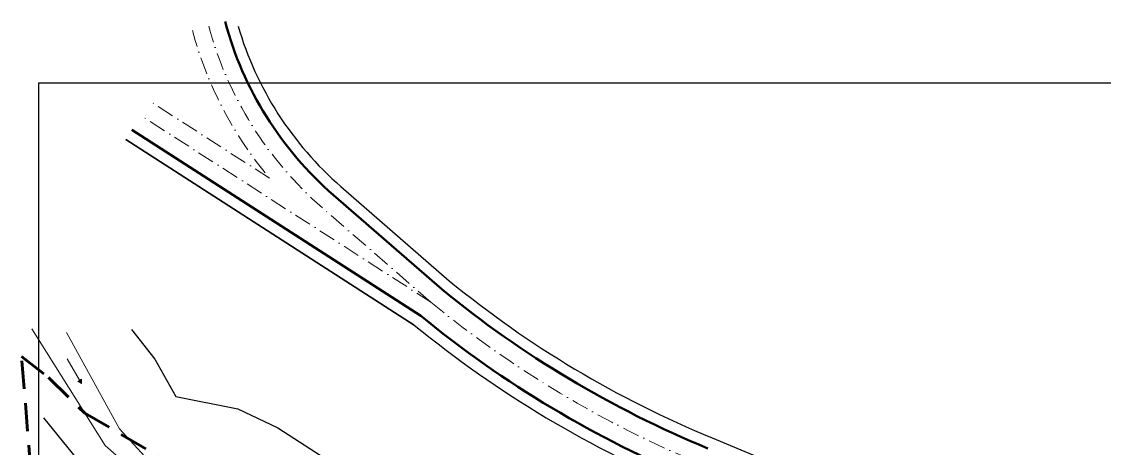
# Model space of a CAD drawing. Header units: metres. Extents: x -84 to 383, y -1857 to -1252.
# Drawn here: x -84.1 to 107.5, y -1327.5 to -1251.9 of the extents above; entities that cross this region are included whole.
import ezdxf

# ---------------------------------------------------------------- set-up
doc = ezdxf.new("R2010")
doc.units = ezdxf.units.M
doc.header["$MEASUREMENT"] = 0
doc.linetypes.add('13', pattern=[5, 3, -1, 0, -1])
doc.linetypes.add('DASHED', pattern=[0.75, 0.5, -0.25])
doc.layers.add('OGR', color=41, linetype='Continuous')
doc.layers.add('steni1', color=6, linetype='Continuous')
for name, color, linetype, lineweight in [('OS', 1, '13', 20), ('REG', 1, 'Continuous', 50), ('REGO', 1, 'Continuous', 25), ('znaci_voda', 3, 'Continuous', 9)]:
    doc.layers.add(name, color=color, linetype=linetype, lineweight=lineweight)
doc.styles.get("Standard").update_dxf_attribs({"font": 'arial.ttf'})

# ---------------------------------------------------------------- blocks, each defined once
blk = doc.blocks.new('180')
at = {"layer": 'znaci_voda'}
for p, q in [((0, 0), (5, 0)), ((5, 0), (4.38, 0.36)), ((4.38, 0.36), (4.38, -0.36)), ((5, 0), (4.38, -0.36)), ((4.43, 0.33), (4.43, -0.33)), ((4.48, 0.3), (4.48, -0.3)), ((4.48, 0.3), (4.48, -0.3)), ((4.53, 0.27), (4.53, -0.27)), ((4.58, 0.24), (4.58, -0.24)), ((4.63, 0.21), (4.63, -0.21)), ((4.68, 0.18), (4.68, -0.18)), ((4.73, 0.16), (4.73, -0.16)), ((4.78, 0.13), (4.78, -0.13)), ((4.83, 0.1), (4.83, -0.1)), ((4.88, 0.07), (4.88, -0.07)), ((4.93, 0.04), (4.93, -0.04)), ((4.98, 0.01), (4.98, -0.01))]:
    blk.add_line(p, q, dxfattribs=at)
at = {"flags": 3}
blk.add_attdef('KLASIF', (0, 0), '', height=1, dxfattribs=at)

msp = doc.modelspace()

# ---------------------------------------------------------------- linework, layer by layer
at = {"layer": 'OGR'}
for p, q in [((-14.65, -1305.67), (-65.7, -1272.79)), ((-27.63, -1281.14), (-8.47, -1297.8)), ((-64.72, -1306.44), (-60.57, -1311.7)), ((-60.57, -1311.7), (-56.83, -1318.33)), ((-56.83, -1318.33), (-45.89, -1320.47)), ((-80.29, -1322.1), (-72.68, -1331.45)), ((-45.89, -1320.47), (-38.79, -1323.86)), ((-38.79, -1323.86), (-13.24, -1340.28)), ((38.06, -1325.64), (91.44, -1347.8))]:
    msp.add_line(p, q, dxfattribs=at)
for centre, radius, start, end in [((11.75, -1235.86), 60, 196.3045, 228.9878), ((108.76, -1154.69), 185, 230.6759, 247.5315), ((108.76, -1154.69), 195, 230.7384, 247.5295)]:
    msp.add_arc(centre, radius, start, end, dxfattribs=at)
at = {"layer": 'OS'}
for q in [(-62.99, -1268.59), (-30.91, -1284.91)]:
    msp.add_line((-11.7, -1301.62), q, dxfattribs=at)
msp.add_lwpolyline([(-40.29, -1279.64), (-61.37, -1266.06)], dxfattribs=at)
for centre, radius, start, end in [((11.75, -1235.86), 65, 195.0195, 228.9878), ((11.75, -1235.86), 68, 195.0195, 220.0676), ((108.76, -1154.69), 190, 230.6536, 247.5305)]:
    msp.add_arc(centre, radius, start, end, dxfattribs=at)
at = {"layer": 'REG'}
for p, q in [((-13.47, -1304.05), (-64.62, -1271.11)), ((-9.76, -1299.32), (-28.94, -1282.65))]:
    msp.add_line(p, q, dxfattribs=at)
for centre, radius, start, end in [((11.75, -1235.86), 62, 195.0195, 228.9878), ((108.76, -1154.69), 187, 230.6669, 247.5311), ((108.76, -1154.69), 193, 230.7049, 247.5299)]:
    msp.add_arc(centre, radius, start, end, dxfattribs=at)
at = {"layer": 'REGO'}
msp.add_line((-65.7, -1272.79), (-14.65, -1305.67), dxfattribs=at)
at = {"layer": 'REGO', "linetype": 'DASHED', "lineweight": 60, "ltscale": 10}
for p, q in [((-80.73, -1354.36), (-84.14, -1311.23)), ((-84.14, -1311.23), (-79.41, -1314.92)), ((-79.41, -1314.92), (-72.98, -1321.24)), ((-72.98, -1321.24), (-57.7, -1330.17))]:
    msp.add_line(p, q, dxfattribs=at)
at = {"layer": 'steni1'}
for p, q in [((-81.18, -1262.82), (-81.18, -1856.82)), ((338.82, -1262.82), (-81.18, -1262.82))]:
    msp.add_line(p, q, dxfattribs=at)
at = {"layer": 'znaci_voda'}
for p, q in [((-69.38, -1327.01), (-82.35, -1306.3)), ((-66.81, -1324.01), (-76.2, -1307)), ((-58.26, -1333.37), (-66.81, -1324.01)), ((-58.5, -1336.46), (-69.38, -1327.01))]:
    msp.add_line(p, q, dxfattribs=at)

# ---------------------------------------------------------------- block references
at = {"layer": 'znaci_voda', "rotation": 299.9755815391756}
msp.add_blockref('180', (-76.06, -1311.65), dxfattribs=at)

doc.saveas('drawing.dxf')
